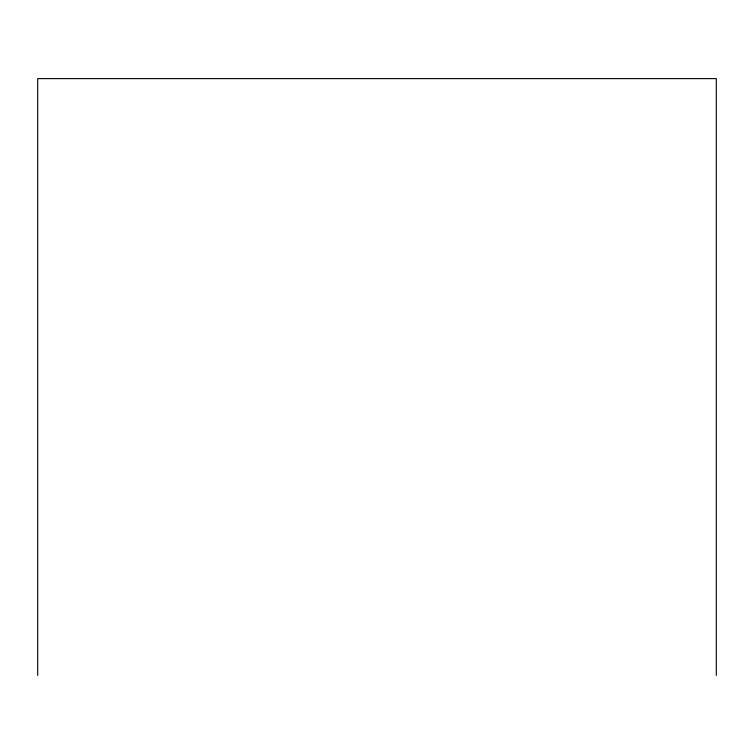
<?xml version="1.0" encoding="UTF-8"?>
<svg xmlns="http://www.w3.org/2000/svg" width="754" height="754" viewBox="0 0 754 754"><rect width="100%" height="100%" fill="white"/><g stroke="black" fill="none" stroke-linecap="round" stroke-linejoin="round"><path stroke-width="1.13" d="M716.3 675.377L716.3 78.623L37.7 78.623L37.7 675.377"/></g></svg>
